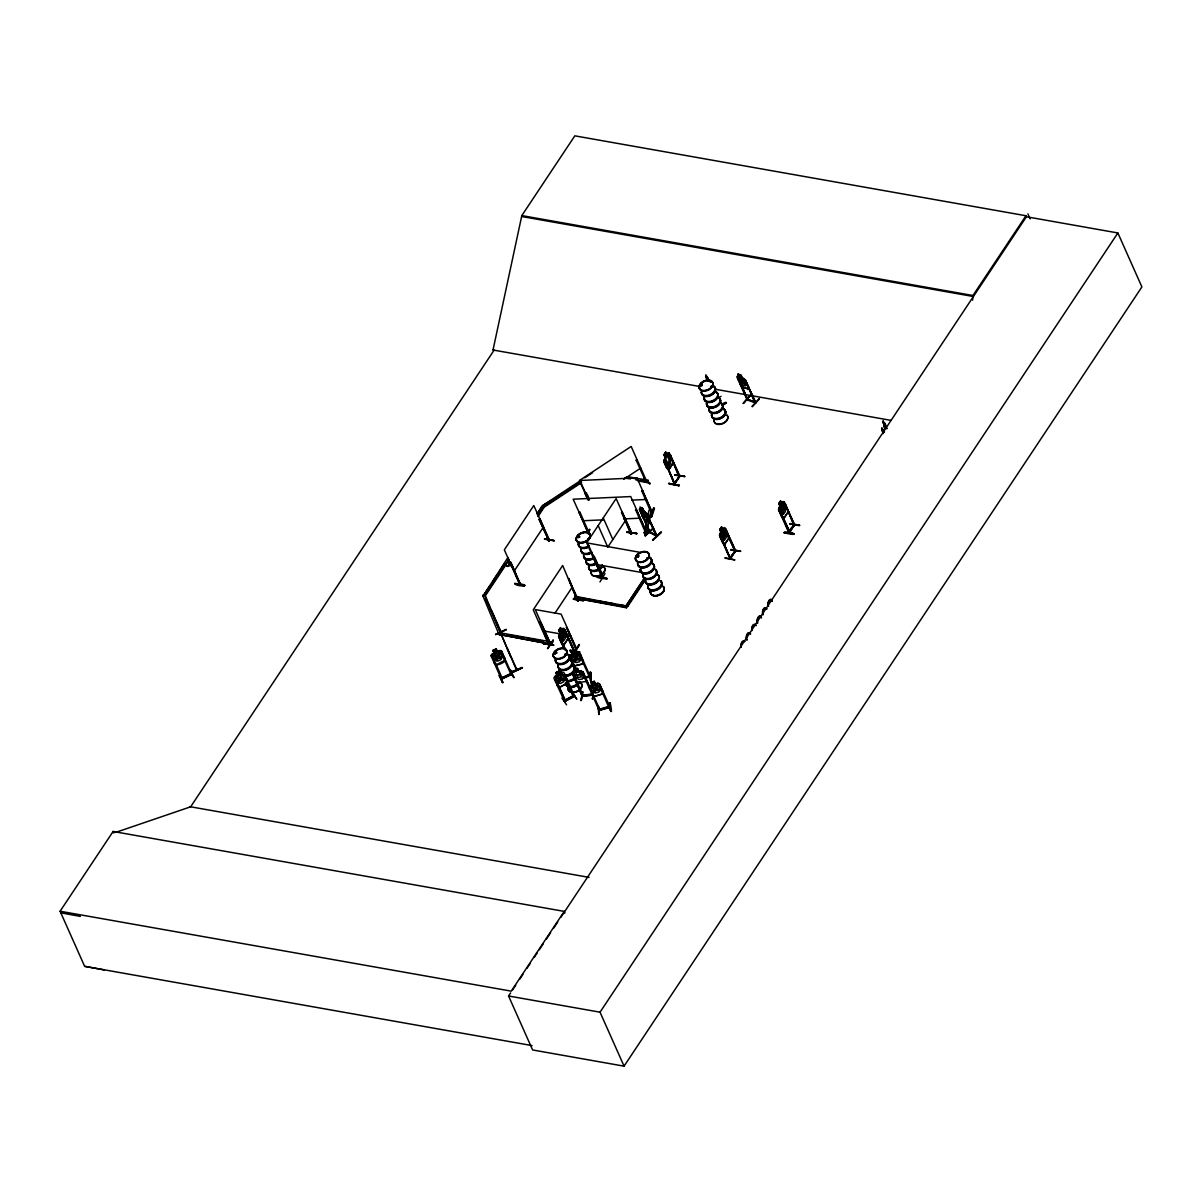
<?xml version="1.0" encoding="UTF-8"?>
<svg xmlns="http://www.w3.org/2000/svg" width="1202" height="1202" viewBox="0 0 1202 1202"><rect width="100%" height="100%" fill="white"/><g stroke="black" fill="none" stroke-linecap="round" stroke-linejoin="round"><path stroke-width="1.5" d="M595.501 560.072L603.75 578.222L593.397 556.135L602.833 578.057M575.427 657.404C575.022 654.384 580.04 652.25 576.72 657.84L580.551 660.409L576.239 658.576C576.675 663.128 571.897 662.648 575.202 658.185L571.551 655.691L575.608 657.284M583.06 663.744L583.135 660.799M572.287 663.504L574.586 665.878L583.195 663.82L583.27 660.875M599.963 581.918L605.012 573.609M520.361 583.06L519.384 583.826L519.94 582.985M549.299 539.458L548.683 541.08L549.615 540.209M577.576 600.294C578.898 597.379 576.134 602.623 578.523 600.354L568.531 578.598L577.636 600.94L562.686 565.481L533.252 609.775L548.653 644.557L548.683 643.01M603.554 577.621L602.698 576.72L602.082 577.636L586.696 542.853L616.115 498.56L631.636 533.177L631.02 534.094L621.96 511.676L631.952 533.418C630.013 535.837 632.613 530.713 631.125 533.267M632.012 533.267L631.275 532.381L631.23 533.207M679.581 475.256L678.995 476.909L669.92 454.491L679.956 476.142L679.25 475.196L678.649 475.932M561.905 698.046L566.563 704.808M574.481 650.973L574.06 651.634M574.841 651.754L564.805 630.088L564.294 630.84L574.736 652.611L572.528 653.137L572.137 652.25L574.331 651.724M735.804 550.892L735.278 551.613L725.272 529.977L725.768 529.226L735.759 550.982M779.903 510.685L789.909 532.246L789.368 533.162L779.903 510.685L789.894 532.441C784.921 533.237 802.215 515.974 789.323 531.63M499.446 675.269L502.541 682.796L499.506 675.193M499.581 675.614L502.947 682.541L499.146 675.84M598.265 706.1L598.761 714.514L598.536 706.491M599.122 713.943L598.326 706.04M561.785 643.821L558.584 636.624L560.012 633.033L558.915 630.374M558.614 636.684L563.047 628.451L561.815 630.299M581.317 700.435L582.504 692.202M663.85 461.042L665.262 457.421L664.075 454.777L665.773 452.222M728.127 534.86C724.911 525.695 724.505 525.049 719.758 533.958L719.577 535.822L722.763 542.958M778.911 508.055L778.701 509.858L788.963 533.117L794.417 524.898L783.959 501.73L782.953 501.64L778.746 507.995L778.52 509.888L781.796 517.04M565.045 700.496L564.054 700.616M574.331 695.357L564.084 700.946M574.676 696.183L573.384 696.544L563.888 674.893L564.805 674.382L564.038 675.118A7.302 4.778 -24 0 0 572.933 671.693A7.302 4.778 -24 0 0 572.287 665.232M540.93 622.982L550.937 644.708L535.281 609.564L561.139 614.147L576.629 648.87L575.893 649.11L566.337 627.489M556.346 653.047L555.88 653.497M556.751 653.017L555.76 652.28L554.663 653.107M577.786 536.828L578.267 537.459M579.77 536.948L578.432 536.302M565.346 654.94L565.796 654.399M565.105 655.21L565.135 654.204L565.857 654.729M588.003 538.751L588.815 538.346L588.304 539.127M636.925 556.361L637.946 557.187L638.863 555.805M637.616 556.917L637.766 556M638.127 556.842L638.578 555.97M646.916 558.359L647.653 558.254M648.013 557.878L647.427 558.329M701.127 385.812L700.811 384.775L702.193 384.204M701.082 384.67L701.743 385.226L701.878 384.159M702.314 384.986L701.021 385.046M711.344 386.233L711.749 386.804M649.471 532.366L656.878 536.408L646.466 513.314L639.554 508.641L649.38 532.336M650.102 531.66L649.05 531.615L657.269 536.137L646.871 514.186L656.127 536.092L656.893 535.401L649.981 532.185M573.805 674.427L572.753 674.848L573.805 674.427L583.436 696.349L581.918 695.703L582.249 696.454L571.987 672.835L572.843 671.738C579.304 672.579 569.042 666.9 577.621 668.372L578.793 671.122L582.82 671.633L600.083 710.232M582.624 673.33L583.616 673.21L582.624 673.33L599.212 710.562L610.09 707.332L599.543 683.833L597.965 683.217L589.566 685.831L588.74 687.063M580.836 700.571L582.489 692.157M581.272 700.45L582.91 691.676M572.122 672.85L582.369 696.439L593.172 695.087L592.811 694.29L583.286 695.447M582.114 695.327L583.12 695.507M583.045 695.207L591.925 694.095M583.481 696.304L583.18 695.222M592.195 695.237L592.015 694.035L594.209 696.484L602.773 693.915L602.713 690.94L599.452 683.983M593.277 695.688L592.481 699.113L593.307 693.629M593.172 695.642L592.376 698.678M571.987 672.835L572.933 671.828A7.332 4.793 -24 0 0 572.362 665.367M572.828 671.828L581.272 670.731M575.142 680.062L577.561 682.556L586.05 681.534L585.99 678.754M582.82 671.633L590.948 690.098M645.309 481.025C646.21 481.176 646.3 480.995 646.751 481.461L631.17 446.468L579.83 480.244L588.695 500.167M636.143 460.156L637.21 459.78L636.143 460.156L645.82 481.656M742.22 380.643C741.604 377.082 745.33 379.516 743.106 381.485L746.382 385.301L742.791 381.845C743.482 385.511 739.816 383.243 741.934 381.049L738.809 377.368L742.055 380.538M700.736 386.668L493.015 350.007L521.818 215.594L574.826 135.841L1025.952 215.744L1026.403 216.751L1117.875 232.963L1141.9 286.932L624.063 1066.159L532.606 1049.962L508.566 995.992L510.625 992.912M651.424 510.64L646.541 532.997L644.392 533.252L646.721 520.526M647.472 517.085L648.975 510.204L651.123 509.964L646.541 532.997M644.392 533.252L645.895 526.371M646.646 522.93L647.397 519.489M972.598 300.169L972.944 295.512L521.818 215.594M559.997 633.003L559.486 635.257L561.695 640.215L563.543 640.982L565.24 638.427L565.195 634.941L562.987 629.983L561.695 630.464L560.523 627.624L558.72 630.359L560.012 633.033M665.157 457.406L664.646 459.66L666.855 464.618L668.703 465.369L670.4 462.83L670.355 459.344L668.147 454.386L666.855 454.867L665.683 452.027L663.88 454.762L669.83 468.059M501.174 678.439L510.82 673.976M492.82 656.878L491.858 657.329L492.82 656.878L502.466 678.829L501.925 677.658M511.736 673.511L510.67 673.961M500.738 632.432C502.06 631.711 499.942 632.507 501.234 632.042M516.289 669.589L516.364 668.522L516.59 670.19M516.394 668.612L517.04 670.055L507.079 647.803M881.862 428.182L881.637 428.994M739.215 376.857L736.811 376.797L747.193 399.996C745.27 398.072 749.432 399.319 747.073 398.824M754.48 401.904L755.607 401.844L747.794 399.635M755.502 401.874L754.495 402.054M705.664 376.662L710.607 382.386M705.875 376.301L707.963 380.944M588.634 534.229L589.506 534.139L588.619 534.274L579.018 512.307L579.995 512.262L589.626 534.139L589.356 533.012L588.274 533.493M587.297 498.71L585.254 493.616L586.23 493.571L589.085 499.972M579.995 512.262L578.928 512.608M586.23 493.571L585.164 493.902M589.626 529.376L588.154 533.237L589.28 532.982M588.574 533.162L589.641 529.376L588.619 534.274M636.489 509.994L635.512 510.039L636.489 509.994L646.105 531.569C643.731 532.035 645.609 529.451 645.023 531.675M641.838 491.047L642.815 491.002L641.838 491.047L651.259 512.984L652.401 512.923L636.985 477.885L579.409 480.5L588.109 500.017M644.768 531.074L645.865 530.413L646.21 531.569L630.75 496.576L573.174 499.191L588.77 533.808M650.988 512.368L652.1 512.082M651.935 512.127L650.988 511.857M650.988 516.514C656.923 500.152 651.454 510.85 651.724 516.935L654.459 508.446L653.678 508.04M651.123 516.965L653.933 508.416M647.532 526.777L644.888 535.656L648.239 527.137M514.817 583.421C536.663 585.299 516.514 587.733 514.817 583.466M524.463 585.915L514.952 583.751L524.673 585.539M543.74 643.325C573.73 648.133 523.321 640.997 553.476 644.978M543.845 643.821L553.596 645.369M606.8 578.898C588.875 577.591 599.693 574.135 606.815 578.958M607.04 578.508L597.289 576.9L607.115 578.493M669.123 483.91C700.255 489.755 647.668 478.982 678.875 485.623M679.07 485.217L669.334 483.565L679.085 485.112M725.016 557.818L734.933 559.922L725.152 558.209M783.974 532.726C803.282 537.474 789.774 530.112 783.974 532.741M793.756 533.643L784.185 532.351L793.981 534.004M564.384 701.442L574.571 696.198L564.805 674.382M574.18 695.132L564.835 700.18M519.354 583.766L520.271 583.045M548.743 540.9L549.284 540.149M549.119 541.02L539.953 518.708L539.127 519.399L549.074 541.125L539.127 519.399M539.578 622.14L549.089 643.806C550.877 642.875 546.564 643.746 549.194 644.467L539.578 622.14L549.149 644.452M601.691 576.795L602.337 575.923L602.292 576.75M630.629 533.252L631.531 533.988M673.751 483.459L674.337 482.678L674.202 484.121L679.596 475.992M674.532 483.535L665.082 461.884L674.472 484.361L679.866 476.232M679.19 475.286L678.98 476.187M573.474 651.664L574.12 650.808M564.805 630.088L574.766 651.769M729.539 558.179L730.561 557.412L730.26 559.095L719.652 535.776L719.697 533.913M729.884 558.975L735.384 550.817L725.768 529.226M734.437 550.801L735.083 549.945M734.512 550.741L735.308 551.643L725.272 529.977M735.714 550.967L730.32 559.005L720.869 536.618L730.425 558.93M793.936 525.544L794.807 525.064L784.816 503.307L794.206 525.8L794.131 524.027M650.162 532.711L643.055 515.838M578.523 600.354L577.997 601.06L577.846 599.317M557.112 685.425L559.441 687.439L567.344 683.142L567.149 679.866L563.978 672.744L562.491 672.369L554.663 676.636L553.897 678.228L564.685 701.683L565.571 701.112L555.85 679.581L554.768 679.866L555.85 679.581M501.354 678.965L511.977 674.006M511.15 674.728C512.923 674.442 510.264 672.188 511.166 674.758L501.294 652.911L502.376 652.701L501.294 652.911M578.688 537.625L579.664 536.858M555.234 653.527L555.008 652.686M556.286 653.167L556.526 652.401M556.631 652.926L554.963 653.648M710.878 386.308L711.043 387.044M638.517 556.526L638.292 555.7M646.916 558.134L647.998 557.998M511.977 674.292L501.474 679.205L490.972 655.691L491.783 654.173L499.942 650.462L501.429 650.808L497.493 651.709L496.351 648.84L492.865 650.462L494.082 653.197L492.85 654.85L495.059 659.808L497.748 661.115L500.994 659.597L501.79 656.668L499.581 651.709L497.448 651.634M609.745 706.551L598.626 709.766M883.064 420.97L884.056 425.087A2.599 0.766 81.6 0 0 885.258 428.303L885.108 428.318A2.599 0.766 81.6 0 1 883.906 425.102L884.056 425.087M571.175 651.905L574.826 650.928L575.938 653.798L578.162 654.249L580.356 659.207L579.484 661.761L576.058 662.587L573.294 660.89L571.085 655.931L572.513 654.609L571.175 651.815L572.347 654.549L569.117 656.292L575.367 670.13L577.531 669.875L577.14 668.988L574.962 669.244M569.117 656.382L569.958 655.135M519.88 583.721L520.135 584.593L510.67 562.19L520.075 584.668L520.12 583.841M548.382 540.209L548.938 539.367M519.985 582.91L520.616 583.932L519.73 584.623L504.344 549.825L533.778 505.531L549.584 540.329M577.922 601.075L568.862 578.658M592.871 556.015L593.367 555.264L592.526 555.97L602.638 577.546M603.81 578.192L594.284 556.286M573.489 599.302L583.526 600.504L573.354 598.821M674.638 484.196L665.412 461.929M679.491 476.803L670.265 454.536M626.933 532.366L636.97 533.568L627.234 531.915M674.893 475.181L684.93 476.383L675.208 474.715M674.172 484.181L679.07 476.413M674.833 482.873L679.896 476.157M547.571 648.524L553.251 640.14L551.568 642.935M547.571 648.464L550.967 643.791M573.654 652.761L579.334 644.813M574.676 651.83L579.079 644.407M574.977 651.83L579.514 644.843M104.168 969.924L84.636 966.333L60.1 911.236L113.108 831.468L564.234 911.386L564.94 912.949L563.873 912.769M509.092 560.027L485.338 595.771L483.459 595.441L507.95 557.473M536.858 513.96L542.027 506.177L543.905 506.523L581.257 481.957M483.459 595.441L489.65 586.11M492.745 581.452L496.877 575.232M499.987 570.574L504.119 564.354M538.195 513.074L542.027 506.177M483.159 594.765L485.037 595.095L501.099 633.574L499.01 634.476L482.949 596.012L485.037 595.095L508.792 559.351M537.715 515.838L543.905 506.523L542.808 505.426L580.16 480.86M538.015 516.514L544.205 507.184L581.558 482.618M506.928 565.992L510.129 564.624L507.124 566.442L510.444 565.075L512.247 567.344L511.361 565.301M509.227 562.536L509.002 563.618L509.227 562.536L510.865 564.384M513.945 571.416L543.379 527.122M499.822 634.596L500.888 632.973L552.604 642.138L551.823 644.422L499.822 634.596L551.823 644.422M500.122 635.257L501.189 633.649L485.383 597.694L516.62 670.265L516.409 668.748M555.039 613.035L572.302 587.072M648.043 480.289L647.262 482.573L648.043 480.289L627.714 476.683M666.96 454.882L668.222 452.974M665.547 458.293L667.245 455.753M625.731 520.135L607.791 547.15L598.175 525.559M626.467 607.806L627.234 605.523L626.467 607.806L574.451 597.98L575.533 596.357L627.835 606.289L645.219 580.145M574.751 598.656L575.533 596.357M667.756 463.251L669.454 460.712M558.825 630.374L560.628 627.654M551.523 643.746L552.604 642.138M668.582 469.952L672.91 463.506L672.384 460.05L672.91 463.506L668.748 469.937L666.779 468.239L663.609 461.102L668.102 452.823L669.213 452.929M566.142 650.823L559.892 637.481L564.91 649.906M574.406 652.416L565.135 630.148M563.483 645.354L567.644 639.088M567.84 639.133L567.119 635.633L567.84 639.133L563.588 645.534L561.74 643.701M570.048 650.282L579.785 652.01L570.094 650.297M573.97 650.883L573.94 652.01M571.025 655.826L572.753 653.242M571.371 655.886L573.084 653.302M643.325 579.8L625.957 605.958L644.347 578.267M627.534 605.613L644.918 579.469M588.604 687.063L591.835 685.08M720.869 532.14L719.682 529.496L721.606 526.792L722.763 529.616L723.965 529.12L726.173 534.079L726.203 537.564L724.521 540.119L722.672 539.352L720.464 534.394L720.975 532.14L719.893 529.511L721.576 526.972M728.803 538.271L724.445 544.656L728.803 538.271L728.187 534.785M730.756 549.9L740.763 551.162L731.071 549.434M730.275 557.548L734.918 551.147L729.899 558.314M780.113 506.237L778.836 503.563L780.624 501.039L781.706 503.683L782.998 503.202L785.207 508.161L785.252 511.646L783.554 514.201L781.706 513.434L779.497 508.476L780.008 506.222L778.731 503.578L780.534 500.843L781.811 503.698M794.206 525.8L785.146 503.368M781.751 516.92L783.599 518.753L787.851 512.352L787.235 508.867M783.599 518.753L787.851 512.352M789.804 523.982L799.796 525.244L790.105 523.516M972.944 295.512L1025.952 215.744M564.234 911.386L511.226 991.139L60.1 911.236M512.668 989.832L515.733 985.204M519.835 979.044L522.915 974.416M527.002 968.256L530.082 963.628M534.169 957.468L537.249 952.84M539.292 949.76L543.394 943.585M546.459 938.972L550.561 932.797M553.641 928.184L557.728 922.009M560.808 917.396L1026.403 216.751M624.063 1066.159L600.038 1012.189L1117.875 232.963M555.655 672.804L559.065 671.032L555.655 672.804L557.037 675.554L555.7 677.282L557.908 682.24L560.538 683.457L563.678 681.744L564.414 678.694L562.205 673.736L560.132 673.766M598.596 709.496L599.798 709.105L600.204 710.187M598.942 710.277L598.806 709.345M609.008 707.678L599.332 685.801L600.339 685.501L599.332 685.801M548.878 539.458L548.668 540.344M679.385 476.142L669.078 452.899M549.044 643.791L548.653 644.557M556.03 652.566L554.948 653.798M637 556.241L638.472 555.609M648.028 558.194L646.931 558.254M573.174 671.828L573.069 671.918A7.317 4.793 -24 0 1 564.114 675.479M734.482 550.862L735.444 550.726M730.125 558.149L729.96 558.915M737.367 376.076L745.36 379.757L755.592 403.001M737.803 378.029L748.035 400.206L737.803 378.029L738.344 378.585M740.943 375.144L738.043 374.213L740.943 375.144L743.798 379.336L746.006 384.294L745.54 385.902L742.896 384.956L740.537 382.311L738.118 374.123L739.35 376.977M742.04 377.879L745.285 379.832L755.697 402.955L747.223 399.965M739.981 383.919L742.04 386.864L748.756 389.178L742.115 386.789M754.826 402.685L745.465 380.779L755.833 402.535M746.247 381.064L745.225 381.064M748.545 386.879L748.681 389.268M743.182 403.496L750.529 395.323L743.422 403.226M743.467 403.211L750.288 395.563M747.929 400.236L741.544 384.956M752.272 406.772L759.454 398.869M589.416 677.147L589.055 675.96L590.062 675.794M585.449 677.147L590.062 676.08M583.977 678.409L590.422 676.861L580.085 653.648L576.013 653.678M520.286 583.781L510.67 562.19M730.365 558.284L720.869 536.618M589.28 533.357L589.371 534.244M591.985 685.05L590.558 686.462L592.766 691.42L595.531 693.013L598.942 692.021L599.813 689.377L597.604 684.419L595.396 684.058M575.743 647.983L576.344 649.215L566.533 627.189M501.294 632.282L491.603 610.646M640.155 510.489L650.237 532.741L649.576 531.254M643.731 510.94L642.544 508.281L647.442 517.581L647.142 519.024L642.649 514.952L640.441 509.994L641.252 509.573M645.249 511.902L656.953 536.453M647.547 514.561L646.586 514.441M644.212 519.414L642.364 516.274L644.212 519.414L650.132 522.539L644.242 519.369M653.437 528.009L644.918 535.536M653.542 528.354L645.474 535.611M647.758 527.122L645.444 535.852L653.242 528.189M652.851 539.593C677.778 516.514 636.489 556.06 661.01 532.17M653.032 539.983L661.205 532.546M637.285 555.895L636.895 556.857L637.781 556.932M638.352 556.406L637.451 556.706M564.955 655.075L565.045 654.234M588.634 533.898L589.716 533.838M651.589 512.548C649.651 511.676 653.873 512.698 651.454 512.969M652.295 512.908L642.724 491.287M674.683 483.459L665.082 461.884M789.008 532.381L789.444 533.102L794.462 524.087M544.596 539.202L554.302 540.84M684.644 476.698L674.698 474.73M626.948 532.216L636.459 533.583M583.24 600.82L573.489 599.122M569.808 650.613L579.469 652.31M730.771 549.75L740.447 551.448M789.849 523.817L799.495 525.695M586.726 492.985L585.659 493.361M649.666 484L643.776 477.96L650.207 483.655L646.27 480.394M645.759 481.747L646.496 481.206M584.818 477.78L592.601 472.671M542.808 505.426L552.454 499.957M557.112 496.877L563.332 492.79M568.005 489.725L574.225 485.623M623.658 479.313L640.786 468.059M501.039 678.093L510.625 673.601M501.399 678.89L502.541 678.424M589.416 676.786L579.68 655.27L580.686 655.03L579.68 655.27M705.589 376.557L707.557 380.914M706.491 377.638L705.754 374.874L708.579 379.501M706.746 377.864L708.218 381.184M718.045 397.757L721.02 396.36M721.666 404.653C726.834 400.371 727.901 402.88 722.132 405.435M721.861 405.089L726.143 402.52M722.086 405.344L726.399 402.85M511.902 674.412L501.429 650.808M557.037 675.554L554.663 676.636M562.521 672.564L560.177 673.841L559.02 670.971M567.344 683.142L559.441 687.439L557.172 685.29M574.571 696.198L564.67 701.637L564.099 700.541M576.81 699.218L572.197 692.382L576.599 698.768M572.933 671.993L573.069 671.918A7.317 4.793 -24 0 0 572.452 665.577M747.328 399.575L746.727 399.064L755.803 402.58M881.787 428.077L883.23 430.316A2.599 0.766 81.6 0 1 884.432 432.089M602.908 577.711L587.568 543.019L639.269 552.184M496.381 648.915L492.865 650.462M496.561 664.781C514.726 653.888 497.312 669.739 494.187 662.888M510.219 670.235L513.75 677.567L510.91 670.385M609.865 707.437L609.474 706.25L599.828 709.135M506.177 629.472L495.615 634.596L506.162 629.427M495.555 634.431L506.297 629.728M521.999 667.426C488.929 681.699 544.536 657.975 511.571 672.835M511.601 672.91L522.164 667.816L511.241 672.083M500.798 632.898L499.01 634.476M590.347 676.936L589.836 676.17M115.557 832.445L190.637 806.812L494.142 350.082L493.09 349.887M578.688 536.182L577.681 537.144M501.625 679.16L501.189 678.003M597.965 683.292L595.486 684.013L594.284 681.279L590.648 682.33L592 685.125M602.638 693.855L594.209 696.484L591.775 694.125M610.27 703.095C606.604 700.991 614.132 723.198 610.27 703.08M599.062 710.247L610.06 707.061L609.474 706.295M645.564 481.236L646.571 480.515M644.017 478.276L645.805 480.214M507.124 566.442L510.444 565.075M571.326 651.95L574.751 651.138M569.853 655.15L578.387 653.107M575.953 669.304L570.77 657.389L569.763 657.629L574.947 669.544M569.763 657.915L570.77 657.389M574.586 665.878L583.195 663.82M590.452 680.753C590.948 664.3 588.589 675.449 591.068 680.602L591.008 672.549L590.182 672.249M585.464 677.432L589.055 676.005L589.175 677.162M583.977 678.123L590.182 676.561M883.034 423.164L882.914 421.586M886.896 428.618L885.679 425.688A2.599 0.766 81.6 0 0 884.356 423.239L884.206 423.254A2.599 0.766 81.6 0 1 885.528 425.703L886.73 428.633M881.817 429.97L882.929 432.164A2.599 0.766 81.6 0 0 883.109 433.501M882.208 428.393L883.23 430.316M881.907 430.241L882.929 432.164M555.579 652.31L556.466 652.325M582.429 696.138L593.232 694.786L592.992 693.99M574.15 668.973L577.516 668.567L578.703 671.212M644.092 532.576L646.24 532.336M588.409 533.057L589.25 533.057M644.663 530.848L645.744 530.458M645.219 531.329L646.12 531.194M646.105 531.569L645.128 531.63L635.618 509.738M631.741 500.137L646.586 499.461M582.79 520.782L603.224 519.85M623.643 518.918L640.35 518.167M610.331 710.667L609.489 702.809M590.452 672.609L590.528 680.663M590.963 672.519L591.038 680.557M554.798 653.542L555.474 653.542M782.968 501.775L783.959 501.73M562.942 628.436L564.054 628.526L567.149 635.723M652.325 512.548L652.19 511.797M574.075 695.192L574.511 696.319M553.055 640.155L547.766 648.494M627.189 531.885L636.955 533.553M554.167 540.539L544.386 538.902L554.122 540.569M593.217 556.436L594.088 556.586M522.269 216.615L973.395 296.518M715.49 389.283L890.727 420.324M663.669 461.072L666.779 468.239M626.182 477.029L629.863 477.69M633.559 478.336L637.255 478.997M640.951 479.643L648.344 480.965M624.8 477.975L630.344 478.952M635.888 479.929L646.961 481.897M638.037 480.935L647.262 482.573M542.327 506.853L543.905 506.523M597.169 564.609L643.34 572.783M577.666 597.364L594.299 600.309M597.995 600.97L614.613 603.915M618.309 604.561L627.835 606.289M574.451 597.98L626.167 607.145M544.897 631.155L561.514 634.1M567.059 635.077L570.74 635.738M506.733 634.626L523.351 637.571M527.047 638.232L543.665 641.177M547.361 641.823L551.057 642.484M579.785 652.025L569.793 650.763M189.585 806.617L589.07 877.37M508.566 995.992L600.038 1012.189M84.636 966.333L532.065 1045.59M60.806 912.814L80.354 916.405M578.718 671.122L580.927 671.798L583.135 676.756L582.279 679.1L578.898 679.506L576.149 677.597L573.94 672.639L575.352 671.527L574.165 668.883M701.923 384.189L702.208 385.557L700.616 385.166M573.549 696.754L563.888 674.893M565.421 700.886L555.7 679.355M738.479 380.538L746.968 383.588M578.372 653.122L580.085 653.648M642.544 508.281L639.975 506.989L641.282 509.783M752.091 406.321L759.243 398.493M748.14 399.815L747.824 398.989M514.321 677.267L513.75 677.567M781.856 516.935L783.599 518.603M666.9 468.104L668.748 469.937M722.702 542.838L724.551 544.671M591.82 694.425L592.06 695.222M543.109 506.087L544.205 507.184M575.277 679.941L577.636 682.36M508.807 563.167L510.339 565.075M706.205 375.865L707.197 377.052M706.596 376.752L707.587 377.939M707.317 378.63L708.849 380.478M740.147 383.844L742.145 386.713M708.489 380.749L706.866 377.879L708.669 380.749M883.23 421.106L884.356 423.239M504.645 658.005L504.75 661.16L504.479 657.975M490.972 655.691L494.232 653.227L493.015 650.492M1027.89 213.881L1030.129 218.899M754.631 401.558L754.991 402.339M783.914 501.85L787.055 508.927M707.272 376.932L708.459 379.592M669.063 453.034L672.203 460.111M665.668 452.207L671.572 465.49M639.284 509.227L642.439 516.304M621.464 512.428L631.02 534.094M603.239 517.942L612.855 539.533M587.237 494.383L588.664 497.583M595.396 684.148L594.284 681.279M579.98 653.813L583.135 660.89M559.892 637.481L565.075 649.095M558.69 636.639L563.828 648.194M485.037 595.095L482.949 596.012M501.339 650.898L504.524 658.05M113.108 831.468L113.799 833.046M494.999 619.27L510.745 657.073M881.877 429.64L881.787 428.663M728.021 534.845L728.622 538.226M649.711 520.316L650.042 522.63M602.773 693.915L602.593 690.97M591.624 552.154A7.407 4.853 -24 0 1 583.796 553.656A7.407 4.853 -24 0 1 581.242 548.893M589.205 546.79A7.302 4.778 -24 0 1 578.763 544.942M591.414 551.748A7.302 4.778 -24 0 1 583.721 553.221A7.302 4.778 -24 0 1 581.197 548.548M591.865 552.755A7.317 4.793 -24 0 1 581.392 550.892M593.938 557.397A7.302 4.778 -24 0 1 583.481 555.549M591.76 552.454A7.407 4.853 -24 0 1 581.152 550.576M588.98 546.189A7.407 4.853 -24 0 1 581.152 547.691A7.407 4.853 -24 0 1 578.583 542.943M588.77 545.798A7.302 4.778 -24 0 1 581.062 547.271A7.302 4.778 -24 0 1 578.538 542.583M589.115 546.504A7.407 4.853 -24 0 1 581.287 548.007A7.407 4.853 -24 0 1 578.718 543.244M596.778 563.768A7.302 4.778 -24 0 1 589.07 565.24A7.302 4.778 -24 0 1 586.546 560.568M602.187 564.91A7.302 4.778 -24 0 1 594.599 570.394A7.302 4.778 -24 0 1 588.529 566.878M602.653 565.902A7.317 4.793 -24 0 1 594.149 571.491A7.317 4.793 -24 0 1 589.175 566.518M603.975 566.923A7.302 4.778 -24 0 1 598.927 575.623A7.302 4.778 -24 0 1 591.264 571.175M602.593 565.556A7.407 4.853 -24 0 1 593.968 571.22A7.407 4.853 -24 0 1 588.935 566.172M602.442 565.256A7.407 4.853 -24 0 1 594.75 570.83A7.407 4.853 -24 0 1 588.574 567.254M596.538 563.167A7.407 4.853 -24 0 1 585.915 561.289M596.327 562.776A7.317 4.793 -24 0 1 588.619 564.249A7.317 4.793 -24 0 1 586.08 559.561M594.329 558.284A7.302 4.778 -24 0 1 583.871 556.436M596.673 563.483A7.407 4.853 -24 0 1 588.845 564.97A7.407 4.853 -24 0 1 586.275 560.222M604.14 567.239A7.317 4.793 -24 0 1 599.077 575.953A7.317 4.793 -24 0 1 591.399 571.491M594.209 557.998A7.332 4.793 -24 0 1 583.721 556.135M650.898 558.75A7.302 4.778 -24 0 1 646.751 567.104A7.302 4.778 -24 0 1 637.962 564.354M651.995 562.942A7.302 4.778 -24 0 1 649.816 571.656A7.302 4.778 -24 0 1 640.17 569.312M652.461 563.933A7.317 4.793 -24 0 1 649.411 573.084A7.317 4.793 -24 0 1 640.831 568.967M654.519 568.591A7.302 4.778 -24 0 1 652.325 577.306A7.302 4.778 -24 0 1 642.694 574.962M652.37 563.513A7.407 4.853 -24 0 1 649.275 572.798A7.407 4.853 -24 0 1 640.591 568.621M652.235 563.212A7.407 4.853 -24 0 1 650.012 572.062A7.407 4.853 -24 0 1 640.215 569.688M649.576 557.262A7.407 4.853 -24 0 1 647.367 566.112A7.407 4.853 -24 0 1 637.571 563.738M649.365 556.977A7.317 4.793 -24 0 1 646.315 566.127A7.317 4.793 -24 0 1 637.736 562.01M649.711 557.563A7.407 4.853 -24 0 1 647.502 566.412A7.407 4.853 -24 0 1 637.706 564.038M655.796 569.703A7.317 4.793 -24 0 1 651.634 578.072A7.317 4.793 -24 0 1 642.83 575.322M660.92 580.972A7.407 4.853 -24 0 1 655.796 589.806A7.407 4.853 -24 0 1 648.013 585.299M658.471 575.728A7.302 4.778 -24 0 1 653.422 584.427A7.302 4.778 -24 0 1 645.759 579.98M660.679 580.701A7.302 4.778 -24 0 1 656.517 589.04A7.302 4.778 -24 0 1 647.728 586.291M660.018 580.912A7.317 4.793 -24 0 1 656.968 590.062A7.317 4.793 -24 0 1 648.389 585.945M662.077 585.569A7.302 4.778 -24 0 1 659.027 594.705A7.302 4.778 -24 0 1 650.477 590.588M661.055 581.287A7.407 4.853 -24 0 1 655.931 590.122A7.407 4.853 -24 0 1 648.148 585.599M657.133 574.24A7.407 4.853 -24 0 1 654.053 583.511A7.407 4.853 -24 0 1 645.354 579.334M656.923 573.955A7.317 4.793 -24 0 1 654.729 582.685A7.317 4.793 -24 0 1 645.068 580.341M656.022 570.244A7.302 4.778 -24 0 1 650.973 578.943A7.302 4.778 -24 0 1 643.31 574.496M657.284 574.541A7.407 4.853 -24 0 1 654.188 583.811A7.407 4.853 -24 0 1 645.489 579.649M663.339 586.651A7.317 4.793 -24 0 1 658.29 595.366A7.317 4.793 -24 0 1 650.613 590.948A7.317 4.793 -24 0 0 658.29 595.366A7.317 4.793 -24 0 0 663.354 586.681A7.317 4.793 -24 0 1 658.29 595.381A7.317 4.793 -24 0 1 650.613 590.933M655.916 569.943A7.332 4.793 -24 0 1 651.739 578.327A7.332 4.793 -24 0 1 642.92 575.563M570.003 659.853A7.407 4.853 -24 0 1 566.908 669.138A7.407 4.853 -24 0 1 558.209 664.961M569.372 656.442A7.302 4.778 -24 0 1 562.716 664.36A7.302 4.778 -24 0 1 555.955 659.658M567.554 654.624A7.302 4.778 -24 0 1 568.666 655.406M570.875 660.364A7.302 4.778 -24 0 1 565.826 669.063A7.302 4.778 -24 0 1 558.164 664.616M561.409 673.901A7.302 4.778 -24 0 1 560.688 670.265M570.139 660.168A7.407 4.853 -24 0 1 567.043 669.439A7.407 4.853 -24 0 1 558.344 665.262M568.471 654.684A7.407 4.853 -24 0 1 563.347 663.519A7.407 4.853 -24 0 1 555.564 659.012M568.23 654.399A7.317 4.793 -24 0 1 563.182 663.113A7.317 4.793 -24 0 1 555.504 658.651M567.479 654.204A7.407 4.853 -24 0 1 564.384 663.489A7.407 4.853 -24 0 1 555.7 659.312M561.544 674.262A7.317 4.793 -24 0 1 560.838 673.21M560.598 671.963A7.317 4.793 -24 0 1 560.823 670.611M570.214 660.574A7.317 4.793 -24 0 1 568.846 668.823A7.317 4.793 -24 0 1 558.614 668.207M573.023 671.843A7.332 4.793 -24 0 1 564.008 675.284M561.454 674.052A7.332 4.793 -24 0 1 560.718 670.4M578.478 682.345A7.302 4.778 -24 0 1 570.695 686.552A7.302 4.778 -24 0 1 565.496 682.946M579.619 681.97A7.317 4.793 -24 0 1 572.017 687.484A7.317 4.793 -24 0 1 565.932 683.938M579.845 682.21A7.302 4.778 -24 0 1 577.651 690.925A7.302 4.778 -24 0 1 568.02 688.596M579.559 681.624A7.407 4.853 -24 0 1 571.851 687.198A7.407 4.853 -24 0 1 565.676 683.622M578.733 682.721A7.407 4.853 -24 0 1 570.815 686.988A7.407 4.853 -24 0 1 565.541 683.307M574.736 677.703A7.317 4.793 -24 0 1 566.352 680.512M564.895 680.047A7.317 4.793 -24 0 1 563.783 679.28M579.995 682.526A7.317 4.793 -24 0 1 576.945 691.676A7.317 4.793 -24 0 1 568.366 687.559M575.172 678.694A7.302 4.778 -24 0 1 566.803 681.489M575.097 678.394A7.407 4.853 -24 0 1 566.593 681.233M574.962 678.078A7.407 4.853 -24 0 1 566.458 680.918M572.738 673.21A7.302 4.778 -24 0 1 566.037 676.11A7.287 4.763 -24 0 0 572.723 673.21M579.92 682.345A7.332 4.793 -24 0 1 577.726 691.09A7.332 4.793 -24 0 1 568.05 688.746M715.956 391.807A7.407 4.853 -24 0 1 712.861 401.092A7.407 4.853 -24 0 1 704.177 396.915M713.507 386.578A7.302 4.778 -24 0 1 711.329 395.293A7.302 4.778 -24 0 1 701.683 392.964M715.716 391.536A7.302 4.778 -24 0 1 713.537 400.251A7.302 4.778 -24 0 1 703.891 397.922M717.278 393.309A7.302 4.778 -24 0 1 712.23 402.009A7.302 4.778 -24 0 1 704.567 397.562M718.225 397.216A7.287 4.763 -24 0 1 716.046 405.9A7.287 4.763 -24 0 1 706.43 403.572M717.218 392.904A7.407 4.853 -24 0 1 712.095 401.738A7.407 4.853 -24 0 1 704.312 397.216M713.297 385.857A7.407 4.853 -24 0 1 711.088 394.707A7.407 4.853 -24 0 1 701.292 392.333M713.071 385.587A7.302 4.778 -24 0 1 710.021 394.707A7.302 4.778 -24 0 1 701.472 390.605M713.432 386.158A7.407 4.853 -24 0 1 711.223 395.007A7.407 4.853 -24 0 1 701.427 392.633M718.405 397.562A7.302 4.778 -24 0 1 715.355 406.682A7.302 4.778 -24 0 1 706.806 402.58M718.315 397.321A7.332 4.793 -24 0 1 716.122 406.066A7.332 4.793 -24 0 1 706.445 403.707M722.282 409.071A7.302 4.778 -24 0 1 725.152 414.855A7.302 4.778 -24 0 1 716.512 419.513A7.302 4.778 -24 0 1 712.125 414.54M723.514 408.785A7.407 4.853 -24 0 1 720.419 418.071A7.407 4.853 -24 0 1 711.734 413.894M722.192 404.338A7.302 4.778 -24 0 1 717.143 413.022A7.302 4.778 -24 0 1 709.481 408.59M723.288 408.515A7.302 4.778 -24 0 1 720.238 417.65A7.302 4.778 -24 0 1 711.689 413.548M726.909 414.945A7.302 4.778 -24 0 1 721.861 423.645A7.302 4.778 -24 0 1 714.198 419.197M723.649 409.101A7.407 4.853 -24 0 1 720.554 418.371A7.407 4.853 -24 0 1 711.869 414.194M720.854 402.835A7.407 4.853 -24 0 1 717.774 412.106A7.407 4.853 -24 0 1 709.075 407.929M720.629 402.565A7.302 4.778 -24 0 1 717.594 411.685A7.302 4.778 -24 0 1 709.03 407.583M718.631 398.072A7.302 4.778 -24 0 1 715.596 407.208A7.302 4.778 -24 0 1 707.031 403.091M722.132 403.932A7.407 4.853 -24 0 1 717.008 412.767A7.407 4.853 -24 0 1 709.21 408.244M718.511 397.757A7.332 4.793 -24 0 1 715.46 406.907A7.332 4.793 -24 0 1 706.866 402.79M727.06 415.276A7.302 4.778 -24 0 1 722.011 423.96A7.302 4.778 -24 0 1 714.349 419.513M741.243 647.157A4.057 2.179 -80.5 0 1 742.13 642.304A4.057 2.179 -80.5 0 1 744.864 641.598M740.928 647.097A4.057 2.179 -80.5 0 1 741.814 642.244A4.057 2.179 -80.5 0 1 744.549 641.537M746.923 639.644A4.057 2.179 -80.5 0 1 747.539 633.98A4.057 2.179 -80.5 0 1 750.664 633.89M746.983 640.23A4.057 2.179 -80.5 0 1 746.998 634.325A4.057 2.179 -80.5 0 1 750.348 633.845M763.165 614.688A4.057 2.179 -80.5 0 1 763.781 609.008A4.057 2.179 -80.5 0 1 766.906 608.933M762.849 614.628A4.057 2.179 -80.5 0 1 763.465 608.948A4.057 2.179 -80.5 0 1 766.591 608.873M752.076 630.509A4.057 2.179 -80.5 0 1 753.218 625.295A4.057 2.179 -80.5 0 1 756.073 625.581M751.761 630.449A4.057 2.179 -80.5 0 1 752.903 625.25A4.057 2.179 -80.5 0 1 755.757 625.521M757.741 623.012A4.057 2.179 -80.5 0 1 758.372 617.332A4.057 2.179 -80.5 0 1 761.482 617.257M757.425 622.952A4.057 2.179 -80.5 0 1 758.312 616.927A4.057 2.179 -80.5 0 1 761.437 618.023M768.574 606.364A4.057 2.179 -80.5 0 1 769.19 600.684A4.057 2.179 -80.5 0 1 772.315 600.609M768.258 606.304A4.057 2.179 -80.5 0 1 769.13 600.279A4.057 2.179 -80.5 0 1 772.255 601.376M882.959 433.516A2.599 0.766 81.6 0 1 882.779 432.179M883.064 430.331A2.599 0.766 81.6 0 1 884.266 432.119M562.356 631.215L562.491 635.047C560.117 632.147 558.449 636.489 562.371 636.249L562.566 641.207L562.987 636.264C565.436 639.374 567.179 634.896 563.107 635.107L562.897 630.374L562.356 631.215M723.319 530.352L723.454 534.184C720.945 531.374 719.517 535.641 723.334 535.386L723.544 540.344L723.95 535.401C726.399 538.511 728.157 534.034 724.085 534.244L723.859 529.496L723.319 530.352M782.367 504.419L782.502 508.251C779.948 505.456 778.596 509.708 782.382 509.468L782.577 514.411L782.998 509.483C785.567 512.518 787.07 508.191 783.118 508.326L782.908 503.578L782.367 504.419M561.905 674.142L561.064 678.259C567.089 679.1 563.828 682.676 560.613 679.22L558.855 683.382L559.681 679.025C553.716 678.319 557.202 674.653 560.132 678.018L560.823 674.653L561.905 674.142M499.266 652.1L498.349 656.067C504.509 657.163 501.159 660.574 497.868 656.998C498.334 661.851 493.842 662.152 496.922 656.758C490.777 655.796 494.443 652.34 497.388 655.781L498.139 652.521L499.266 652.1M597.229 684.749L596.207 688.355L600.008 690.834L595.696 689.167C595.861 693.839 591.579 693.449 594.705 688.806C588.634 687.123 592.12 684.299 595.215 687.965L596.042 685.005L597.229 684.749M644.572 514.817L644.377 516.635L643.791 513.945L640.891 510.129L644.002 513.615L644.242 511.917L645.023 512.337L644.813 514.516L647.863 518.573L644.572 514.817M665.562 453.109L664.871 455.633L665.562 453.109M560.402 628.706L559.711 631.23L560.402 628.706M562.085 631.351L560.387 633.89L562.596 638.848L564.294 636.309L562.085 631.351M721.365 527.843L720.674 530.367L721.365 527.843M723.048 530.488L721.365 533.027L723.574 537.985L725.257 535.446L723.048 530.488M780.414 501.925L779.722 504.449L780.414 501.925M782.096 504.57L780.398 507.109L782.607 512.067L784.305 509.528L782.096 504.57M558.584 671.858L556.556 672.97L556.962 673.856L558.975 672.744L558.584 671.858M560.523 674.653L557.382 676.365L559.591 681.324L562.731 679.611L560.523 674.653M495.885 649.696L493.797 650.673L494.187 651.559L496.276 650.582L495.885 649.696M497.853 652.521L494.593 654.038L496.802 658.996L500.047 657.479L497.853 652.521M593.803 682.015L591.609 682.661L592 683.532L594.194 682.901L593.803 682.015M595.786 684.945L592.376 685.921L594.584 690.88L597.995 689.903L595.786 684.945M590.452 688.37L589.476 688.926L590.452 688.37M576.329 654.684L572.903 655.496L575.112 660.454L578.538 659.643L576.329 654.684M579.124 672.008L575.743 672.414L577.952 677.372L581.332 676.966L579.124 672.008M583.962 674.022L573.114 675.329L583.962 674.037M740.537 375.55L738.839 374.934L740.928 376.436L740.537 375.55M742.385 378.825L739.741 377.864L741.95 382.822L744.594 383.784L742.385 378.825M642.199 508.611L640.711 507.8L642.589 509.498L642.199 508.611M643.987 511.947L641.673 510.67L643.881 515.628L646.195 516.905L643.987 511.947M581.272 542.553A7.302 4.778 -24 0 0 589.731 534.379A7.302 4.778 -24 0 0 578.087 534.905A7.302 4.778 -24 0 0 581.272 542.553M581.498 543.064A7.302 4.778 -24 0 0 589.957 534.89A7.302 4.778 -24 0 0 578.327 535.431A7.302 4.778 -24 0 0 581.498 543.064M581.362 542.778A7.332 4.793 -24 0 0 589.851 534.574A7.332 4.793 -24 0 0 578.162 535.1A7.332 4.793 -24 0 0 581.362 542.763A7.332 4.793 -24 0 0 589.836 534.574A7.332 4.793 -24 0 0 578.162 535.115A7.332 4.793 -24 0 0 581.362 542.778M583.631 555.925A7.317 4.793 -24 0 0 594.104 557.773A7.317 4.793 -24 0 1 583.646 555.955M640.486 561.98A7.317 4.793 -24 0 0 648.945 553.791A7.317 4.793 -24 0 0 637.285 554.317A7.317 4.793 -24 0 0 640.486 561.98M640.711 562.491A7.302 4.778 -24 0 0 649.17 554.317A7.302 4.778 -24 0 0 637.526 554.843A7.302 4.778 -24 0 0 640.711 562.491M640.576 562.205A7.332 4.793 -24 0 0 649.065 554.002A7.332 4.793 -24 0 0 637.376 554.543A7.332 4.793 -24 0 0 640.576 562.205M558.239 658.621A7.317 4.793 -24 0 0 566.713 650.447A7.317 4.793 -24 0 0 555.054 650.973A7.317 4.793 -24 0 0 558.239 658.621M558.479 659.132A7.302 4.778 -24 0 0 566.938 650.958A7.302 4.778 -24 0 0 555.294 651.484A7.302 4.778 -24 0 0 558.479 659.132M558.344 658.861A7.332 4.793 -24 0 0 566.833 650.658A7.332 4.793 -24 0 0 555.144 651.183A7.332 4.793 -24 0 0 558.344 658.861M573.835 671.903A7.302 4.778 -24 0 0 572.678 666.118A7.287 4.763 -24 0 1 573.82 671.918M704.207 390.575A7.302 4.778 -24 0 0 712.666 382.401A7.302 4.778 -24 0 0 701.021 382.927A7.302 4.778 -24 0 0 704.207 390.575M704.432 391.086A7.302 4.778 -24 0 0 712.891 382.912A7.302 4.778 -24 0 0 701.247 383.438A7.302 4.778 -24 0 0 704.432 391.086M704.297 390.8A7.332 4.793 -24 0 0 712.786 382.597A7.332 4.793 -24 0 0 701.097 383.122A7.332 4.793 -24 0 0 704.297 390.8"/></g></svg>
